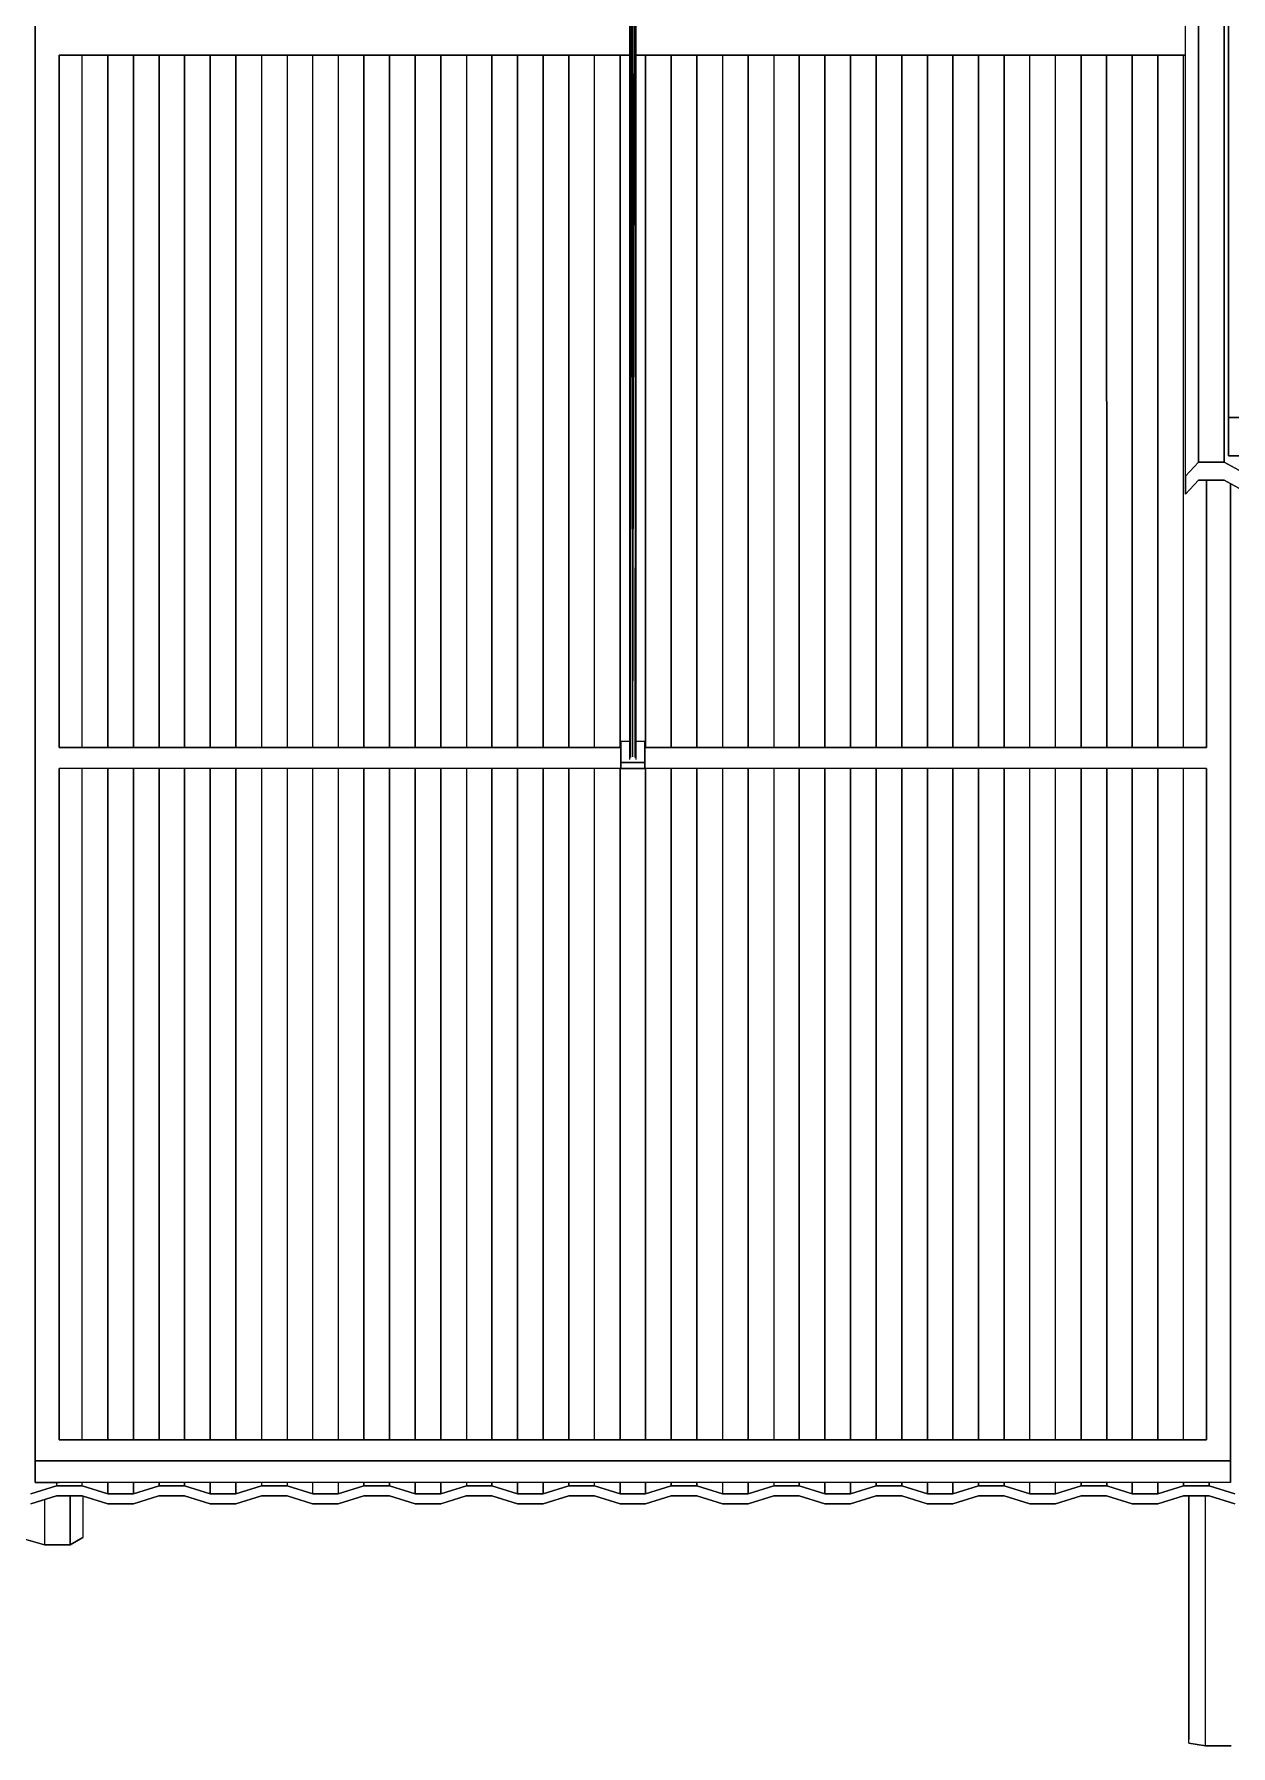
# Model space of a CAD drawing. Extents: x -32 to 51.8, y -51.6 to -5.5.
# Drawn here: x -10.73 to -6.73, y -51.49 to -45.77 of the extents above; entities that cross this region are included whole.
import ezdxf

# ---------------------------------------------------------------- set-up
doc = ezdxf.new("R2010")
doc.units = 0
doc.header["$MEASUREMENT"] = 0
doc.layers.get('0').update_dxf_attribs({"linetype": 'CONTINUOUS'})
doc.layers.add('hachures', color=5, linetype='CONTINUOUS')

msp = doc.modelspace()

# ---------------------------------------------------------------- linework, layer by layer
for p, q in [((-6.8773, -47.2458), (-6.8774, -43.74)), ((-6.7338, -44.4127), (-6.7338, -45.7745)), ((-6.7338, -45.7745), (-6.7338, -44.4128)), ((-8.7383, -44.4815), (-8.7383, -48.1941)), ((-8.7351, -44.4815), (-8.7383, -48.1941)), ((-8.735, -48.1873), (-8.7272, -44.4815)), ((-8.735, -44.4815), (-8.735, -48.1873)), ((-8.7271, -48.1845), (-8.7192, -44.4815)), ((-8.7271, -48.1845), (-8.727, -44.4815)), ((-8.7191, -48.1873), (-8.7159, -44.4815)), ((-8.7191, -44.4815), (-8.7191, -48.1873)), ((-8.7158, -48.1941), (-8.7158, -44.4815)), ((-6.7337, -47.0078), (-6.7338, -45.6873)), ((-6.7338, -45.6873), (-6.7338, -47.0078)), ((-10.7272, -45.7148), (-10.7272, -45.839)), ((-10.7272, -45.7148), (-10.7272, -45.7671)), ((-10.7272, -45.7148), (-10.7272, -45.7671)), ((-10.7272, -45.839), (-10.7272, -45.7148)), ((-10.7272, -45.8373), (-10.7272, -45.7671)), ((-10.7272, -45.7671), (-10.7272, -45.8373)), ((-10.7272, -45.7671), (-10.7272, -45.8373)), ((-6.7338, -45.7745), (-6.7338, -45.8158)), ((-6.7338, -45.8158), (-6.7338, -45.7745)), ((-10.7272, -48.1539), (-10.7272, -45.8373)), ((-10.7272, -45.8373), (-10.7272, -48.1539)), ((-10.7272, -45.8373), (-10.7272, -48.1539)), ((-10.7272, -45.839), (-10.7272, -45.9092)), ((-10.7272, -45.9092), (-10.7272, -45.839)), ((-8.7383, -45.8373), (-10.6472, -45.8373)), ((-10.6472, -45.8373), (-10.6472, -48.1539)), ((-10.6472, -45.8373), (-8.7383, -45.8373)), ((-10.6472, -45.8373), (-10.6472, -48.1539)), ((-10.6472, -48.1539), (-10.6472, -45.8373)), ((-6.8774, -45.8373), (-8.7158, -45.8373)), ((-8.7158, -45.8373), (-6.8774, -45.8373)), ((-8.6843, -45.8373), (-8.6843, -48.1539)), ((-6.7338, -45.8158), (-6.7337, -47.1363)), ((-6.7338, -47.1363), (-6.7338, -45.8158)), ((-10.7272, -45.9092), (-10.7272, -48.2258)), ((-10.7272, -48.2258), (-10.7272, -45.9092)), ((-6.7338, -47.0078), (-6.7338, -47.0491)), ((-6.7337, -47.0491), (-6.7337, -47.0078)), ((-6.7338, -47.0491), (-6.7338, -47.1776)), ((-6.6537, -47.0491), (-6.7337, -47.0491)), ((-6.7337, -47.1776), (-6.7337, -47.0491)), ((-6.7337, -47.0491), (-6.6537, -47.0491)), ((-6.7338, -47.1776), (-6.7338, -47.1363)), ((-6.7337, -47.1363), (-6.7337, -47.1776)), ((-6.7337, -47.1776), (-6.6537, -47.1776)), ((-6.6537, -47.1776), (-6.7337, -47.1776)), ((-6.8339, -47.199), (-6.8773, -47.2458)), ((-6.8773, -47.2458), (-6.8339, -47.199)), ((-6.8773, -47.2458), (-6.8772, -47.3057)), ((-6.8772, -47.3057), (-6.8773, -47.2458)), ((-6.8772, -47.2457), (-6.8772, -47.2457)), ((-6.8339, -47.199), (-6.7481, -47.199)), ((-6.7481, -47.199), (-6.8339, -47.199)), ((-6.8337, -47.199), (-6.8337, -47.199)), ((-6.8337, -47.199), (-6.8337, -47.199)), ((-6.7481, -47.199), (-6.6624, -47.2458)), ((-6.6624, -47.2458), (-6.7481, -47.199)), ((-6.748, -47.1991), (-6.748, -47.1991)), ((-6.748, -47.1991), (-6.748, -47.1991)), ((-6.8337, -47.259), (-6.8772, -47.3057)), ((-6.8772, -47.3057), (-6.8337, -47.259)), ((-6.748, -47.259), (-6.8337, -47.259)), ((-6.8337, -47.259), (-6.748, -47.259)), ((-6.8072, -48.1539), (-6.8072, -47.259)), ((-6.8072, -47.259), (-6.8072, -48.1539)), ((-6.8072, -47.259), (-6.8072, -48.1539)), ((-6.6623, -47.3057), (-6.748, -47.259)), ((-6.748, -47.259), (-6.6623, -47.3057)), ((-6.7272, -48.1539), (-6.7272, -47.2703)), ((-6.7272, -47.2704), (-6.7272, -48.1539)), ((-6.7272, -48.1539), (-6.7272, -47.2704)), ((-10.7272, -48.2241), (-10.7272, -48.1539)), ((-10.7272, -48.1539), (-10.7272, -48.2241)), ((-10.7272, -48.1539), (-10.7272, -48.2241)), ((-10.6472, -48.1539), (-8.7672, -48.1539)), ((-8.7672, -48.1539), (-10.6472, -48.1539)), ((-8.7672, -48.1539), (-10.6472, -48.1539)), ((-10.6472, -48.1539), (-10.6472, -48.1539)), ((-8.7383, -48.1336), (-8.7672, -48.1336)), ((-8.7672, -48.1336), (-8.7672, -48.1539)), ((-8.7672, -48.2038), (-8.7672, -48.1336)), ((-8.7672, -48.1336), (-8.7672, -48.2038)), ((-8.7672, -48.1539), (-8.7672, -48.1539)), ((-8.7672, -48.1539), (-8.7672, -48.1539)), ((-8.7672, -48.1539), (-8.7672, -48.2241)), ((-8.6872, -48.1336), (-8.7158, -48.1336)), ((-8.6872, -48.1336), (-8.6872, -48.2038)), ((-8.6872, -48.2038), (-8.6872, -48.1336)), ((-8.6872, -48.1539), (-6.8072, -48.1539)), ((-6.8072, -48.1539), (-8.6872, -48.1539)), ((-6.8072, -48.1539), (-8.6872, -48.1539)), ((-8.5129, -48.1539), (-8.5129, -48.1539)), ((-8.4272, -48.1539), (-8.4272, -48.1539)), ((-8.3415, -48.1539), (-8.3415, -48.1539)), ((-8.2557, -48.1539), (-8.2557, -48.1539)), ((-8.17, -48.1539), (-8.17, -48.1539)), ((-8.0843, -48.1539), (-8.0843, -48.1539)), ((-7.9986, -48.1539), (-7.9986, -48.1539)), ((-7.9129, -48.1539), (-7.9129, -48.1539)), ((-7.8272, -48.1539), (-7.8272, -48.1539)), ((-7.7415, -48.1539), (-7.7415, -48.1539)), ((-7.6557, -48.1539), (-7.6557, -48.1539)), ((-7.57, -48.1539), (-7.57, -48.1539)), ((-7.4843, -48.1539), (-7.4843, -48.1539)), ((-7.2272, -48.1539), (-7.2272, -48.1539)), ((-7.1414, -48.1539), (-7.1414, -48.1539)), ((-7.0557, -48.1539), (-7.0557, -48.1539)), ((-6.97, -48.1539), (-6.97, -48.1539)), ((-6.8843, -48.1539), (-6.8843, -48.1539)), ((-6.8072, -48.1539), (-6.8072, -48.1539)), ((-6.8072, -48.1539), (-6.8072, -48.1539)), ((-6.7272, -48.2241), (-6.7272, -48.1539)), ((-6.7272, -48.1539), (-6.7272, -48.2241)), ((-6.7272, -48.2241), (-6.7272, -48.1539)), ((-8.6872, -48.2038), (-8.7672, -48.2038)), ((-8.7672, -48.2038), (-8.7672, -48.2038)), ((-8.7672, -48.2038), (-8.7672, -48.2241)), ((-8.7672, -48.2241), (-8.7672, -48.2038)), ((-8.7672, -48.2038), (-8.6872, -48.2038)), ((-8.6872, -48.2038), (-8.6872, -48.2038)), ((-8.6872, -48.2038), (-8.6872, -48.2241)), ((-8.6872, -48.2241), (-8.6872, -48.2038)), ((-10.7272, -50.4704), (-10.7272, -48.2241)), ((-10.7272, -48.2241), (-10.7272, -50.4704)), ((-10.7272, -48.2241), (-10.7272, -50.4704)), ((-10.7272, -48.2258), (-10.7272, -48.296)), ((-10.7272, -48.296), (-10.7272, -48.2258)), ((-6.8072, -48.2241), (-10.6472, -48.2241)), ((-10.6472, -48.2241), (-10.6471, -50.4704)), ((-10.6472, -48.2241), (-10.6471, -50.4704)), ((-6.8072, -48.2241), (-10.6472, -48.2241)), ((-10.6472, -50.4704), (-10.6472, -48.2241)), ((-8.6872, -48.2241), (-8.7672, -48.2241)), ((-8.7672, -48.2241), (-8.6872, -48.2241)), ((-6.8072, -50.4704), (-6.8072, -48.2241)), ((-6.8072, -48.2241), (-6.8072, -48.296)), ((-6.8072, -48.2241), (-6.8072, -50.4704)), ((-6.7272, -50.4704), (-6.7272, -48.2241)), ((-6.7272, -48.2241), (-6.7272, -50.4704)), ((-6.7272, -50.4704), (-6.7272, -48.2241)), ((-10.7272, -48.296), (-10.7272, -50.5423)), ((-10.7272, -50.5423), (-10.7272, -48.296)), ((-10.7272, -50.4704), (-10.7272, -50.5407)), ((-10.7272, -50.5407), (-10.7272, -50.4704)), ((-10.7272, -50.4704), (-10.7272, -50.5407)), ((-10.6471, -50.4704), (-6.8072, -50.4704)), ((-6.8072, -50.4704), (-10.6471, -50.4704)), ((-6.8072, -50.4704), (-10.6471, -50.4704)), ((-6.7272, -50.5407), (-6.7272, -50.4704)), ((-6.7272, -50.4704), (-6.7272, -50.5407)), ((-6.7272, -50.5407), (-6.7272, -50.4704)), ((-10.7272, -50.5407), (-10.7272, -50.6126)), ((-10.7272, -50.6126), (-10.7272, -50.5407)), ((-10.7272, -50.5407), (-10.7272, -50.6126)), ((-10.7272, -50.5423), (-10.7272, -50.6125)), ((-10.7272, -50.6126), (-10.7272, -50.5423)), ((-10.6471, -50.5407), (-10.7272, -50.5407)), ((-10.7272, -50.5407), (-10.6471, -50.5407)), ((-10.7272, -50.5407), (-10.6471, -50.5407)), ((-6.8072, -50.5407), (-10.6471, -50.5407)), ((-10.6471, -50.5407), (-6.8072, -50.5407)), ((-10.6471, -50.5407), (-6.8072, -50.5407)), ((-6.7272, -50.5407), (-6.8072, -50.5407)), ((-6.7272, -50.5407), (-6.8072, -50.5407)), ((-6.8072, -50.5407), (-6.7272, -50.5407)), ((-6.7272, -50.6125), (-6.7272, -50.5407)), ((-6.7272, -50.6125), (-6.7272, -50.5407)), ((-6.7272, -50.5407), (-6.7272, -50.6126)), ((-10.6557, -50.6245), (-10.7414, -50.6507)), ((-10.7414, -50.6507), (-10.6557, -50.6245)), ((-10.7272, -50.6125), (-10.6472, -50.6125)), ((-10.7272, -50.6126), (-10.6472, -50.6126)), ((-10.6472, -50.6126), (-10.7272, -50.6126)), ((-10.57, -50.6245), (-10.6557, -50.6245)), ((-10.6557, -50.6245), (-10.57, -50.6245)), ((-10.6472, -50.6125), (-6.8072, -50.6125)), ((-10.6472, -50.6126), (-6.8072, -50.6125)), ((-6.8072, -50.6126), (-10.6472, -50.6126)), ((-10.4843, -50.6507), (-10.57, -50.6245)), ((-10.57, -50.6245), (-10.4843, -50.6507)), ((-10.3129, -50.6245), (-10.3986, -50.6507)), ((-10.3986, -50.6507), (-10.3129, -50.6245)), ((-10.3129, -50.6245), (-10.3129, -50.6245)), ((-10.2272, -50.6245), (-10.3129, -50.6245)), ((-10.3129, -50.6245), (-10.2272, -50.6245)), ((-10.2272, -50.6245), (-10.2272, -50.6245)), ((-10.1414, -50.6507), (-10.2272, -50.6245)), ((-10.2272, -50.6245), (-10.1414, -50.6507)), ((-9.97, -50.6245), (-10.0557, -50.6507)), ((-10.0557, -50.6507), (-9.97, -50.6245)), ((-9.8843, -50.6245), (-9.97, -50.6245)), ((-9.97, -50.6245), (-9.8843, -50.6245)), ((-9.7986, -50.6507), (-9.8843, -50.6245)), ((-9.8843, -50.6245), (-9.7986, -50.6507)), ((-9.6272, -50.6245), (-9.7129, -50.6507)), ((-9.7129, -50.6507), (-9.6272, -50.6245)), ((-9.6272, -50.6245), (-9.6272, -50.6245)), ((-9.5414, -50.6245), (-9.6272, -50.6245)), ((-9.6272, -50.6245), (-9.5414, -50.6245)), ((-9.5414, -50.6245), (-9.5414, -50.6245)), ((-9.4557, -50.6507), (-9.5414, -50.6245)), ((-9.5414, -50.6245), (-9.4557, -50.6507)), ((-9.2843, -50.6245), (-9.37, -50.6507)), ((-9.37, -50.6507), (-9.2843, -50.6245)), ((-9.1986, -50.6245), (-9.2843, -50.6245)), ((-9.2843, -50.6245), (-9.1986, -50.6245)), ((-9.1986, -50.6245), (-9.1986, -50.6245)), ((-9.1129, -50.6507), (-9.1986, -50.6245)), ((-9.1986, -50.6245), (-9.1129, -50.6507)), ((-8.9414, -50.6245), (-9.0272, -50.6507)), ((-9.0272, -50.6507), (-8.9414, -50.6245)), ((-8.9414, -50.6245), (-8.9414, -50.6245)), ((-8.8557, -50.6245), (-8.9414, -50.6245)), ((-8.9414, -50.6245), (-8.8557, -50.6245)), ((-8.77, -50.6507), (-8.8557, -50.6245)), ((-8.8557, -50.6245), (-8.77, -50.6507)), ((-8.5986, -50.6245), (-8.6843, -50.6507)), ((-8.6843, -50.6507), (-8.5986, -50.6245)), ((-8.5986, -50.6245), (-8.5986, -50.6245)), ((-8.5129, -50.6245), (-8.5986, -50.6245)), ((-8.5986, -50.6245), (-8.5129, -50.6245)), ((-8.5129, -50.6245), (-8.5129, -50.6245)), ((-8.4272, -50.6507), (-8.5129, -50.6245)), ((-8.5129, -50.6245), (-8.4272, -50.6507)), ((-8.2557, -50.6245), (-8.3414, -50.6507)), ((-8.3414, -50.6507), (-8.2557, -50.6245)), ((-8.17, -50.6245), (-8.2557, -50.6245)), ((-8.2557, -50.6245), (-8.17, -50.6245)), ((-8.17, -50.6245), (-8.17, -50.6245)), ((-8.0843, -50.6507), (-8.17, -50.6245)), ((-8.17, -50.6245), (-8.0843, -50.6507)), ((-7.9129, -50.6245), (-7.9986, -50.6507)), ((-7.9986, -50.6507), (-7.9129, -50.6245)), ((-7.9129, -50.6245), (-7.9129, -50.6245)), ((-7.8272, -50.6245), (-7.9129, -50.6245)), ((-7.9129, -50.6245), (-7.8272, -50.6245)), ((-7.8272, -50.6245), (-7.8272, -50.6245)), ((-7.7414, -50.6507), (-7.8272, -50.6245)), ((-7.8272, -50.6245), (-7.7414, -50.6507)), ((-7.57, -50.6245), (-7.6557, -50.6507)), ((-7.6557, -50.6507), (-7.57, -50.6245)), ((-7.57, -50.6245), (-7.57, -50.6245)), ((-7.4843, -50.6245), (-7.57, -50.6245)), ((-7.57, -50.6245), (-7.4843, -50.6245)), ((-7.4843, -50.6245), (-7.4843, -50.6245)), ((-7.3986, -50.6507), (-7.4843, -50.6245)), ((-7.4843, -50.6245), (-7.3986, -50.6507)), ((-7.2271, -50.6245), (-7.3129, -50.6507)), ((-7.3129, -50.6507), (-7.2271, -50.6245)), ((-7.2271, -50.6245), (-7.2271, -50.6245)), ((-7.1414, -50.6245), (-7.2271, -50.6245)), ((-7.2271, -50.6245), (-7.1414, -50.6245)), ((-7.1414, -50.6245), (-7.1414, -50.6245)), ((-7.0557, -50.6507), (-7.1414, -50.6245)), ((-7.1414, -50.6245), (-7.0557, -50.6507)), ((-6.8843, -50.6245), (-6.97, -50.6507)), ((-6.97, -50.6507), (-6.8843, -50.6245)), ((-6.7986, -50.6245), (-6.8843, -50.6245)), ((-6.8843, -50.6245), (-6.7986, -50.6245)), ((-6.8072, -50.6125), (-6.7272, -50.6125)), ((-6.8072, -50.6125), (-6.7272, -50.6125)), ((-6.7272, -50.6126), (-6.8072, -50.6126)), ((-6.7986, -50.6245), (-6.7986, -50.6245)), ((-6.7129, -50.6507), (-6.7986, -50.6245)), ((-6.7986, -50.6245), (-6.7129, -50.6507)), ((-10.6558, -50.658), (-10.7416, -50.6842)), ((-10.7416, -50.6842), (-10.6558, -50.6581)), ((-10.6558, -50.6581), (-10.6558, -50.658)), ((-10.5701, -50.658), (-10.6558, -50.658)), ((-10.6558, -50.6581), (-10.5701, -50.6581)), ((-10.5701, -50.6581), (-10.5701, -50.658)), ((-10.4844, -50.6842), (-10.5701, -50.658)), ((-10.5701, -50.6581), (-10.4844, -50.6842)), ((-10.5673, -50.659), (-10.5673, -50.7969)), ((-10.3986, -50.6507), (-10.4843, -50.6507)), ((-10.4843, -50.6507), (-10.4843, -50.6507)), ((-10.4843, -50.6507), (-10.3986, -50.6507)), ((-10.313, -50.658), (-10.3987, -50.6842)), ((-10.3987, -50.6842), (-10.313, -50.6581)), ((-10.3986, -50.6507), (-10.3986, -50.6507)), ((-10.313, -50.658), (-10.313, -50.6581)), ((-10.2273, -50.658), (-10.313, -50.658)), ((-10.313, -50.6581), (-10.2273, -50.6581)), ((-10.2273, -50.6581), (-10.2273, -50.658)), ((-10.2273, -50.658), (-10.2273, -50.6581)), ((-10.1416, -50.6842), (-10.2273, -50.658)), ((-10.2273, -50.6581), (-10.1416, -50.6842)), ((-10.1414, -50.6507), (-10.1414, -50.6507)), ((-10.0557, -50.6507), (-10.1414, -50.6507)), ((-10.1414, -50.6507), (-10.0557, -50.6507)), ((-9.9701, -50.658), (-10.0558, -50.6842)), ((-10.0558, -50.6842), (-9.9701, -50.6581)), ((-10.0557, -50.6507), (-10.0557, -50.6507)), ((-9.9701, -50.6581), (-9.9701, -50.658)), ((-9.9701, -50.658), (-9.9701, -50.6581)), ((-9.8844, -50.658), (-9.9701, -50.658)), ((-9.9701, -50.6581), (-9.8844, -50.6581)), ((-9.8844, -50.6581), (-9.8844, -50.658)), ((-9.8844, -50.658), (-9.8844, -50.6581)), ((-9.7987, -50.6842), (-9.8844, -50.658)), ((-9.8844, -50.6581), (-9.7987, -50.6842)), ((-9.7129, -50.6507), (-9.7986, -50.6507)), ((-9.7986, -50.6507), (-9.7129, -50.6507)), ((-9.6273, -50.658), (-9.713, -50.6842)), ((-9.713, -50.6842), (-9.6273, -50.6581)), ((-9.6273, -50.6581), (-9.6273, -50.658)), ((-9.6273, -50.658), (-9.6273, -50.6581)), ((-9.5416, -50.658), (-9.6273, -50.658)), ((-9.6273, -50.6581), (-9.5416, -50.6581)), ((-9.5416, -50.6581), (-9.5416, -50.658)), ((-9.4558, -50.6842), (-9.5416, -50.658)), ((-9.5416, -50.6581), (-9.4558, -50.6842)), ((-9.4557, -50.6507), (-9.4557, -50.6507)), ((-9.37, -50.6507), (-9.4557, -50.6507)), ((-9.4557, -50.6507), (-9.37, -50.6507)), ((-9.2844, -50.6581), (-9.3701, -50.6842)), ((-9.3701, -50.6842), (-9.2844, -50.6581)), ((-9.37, -50.6507), (-9.37, -50.6507)), ((-9.2844, -50.6581), (-9.2844, -50.6581)), ((-9.2844, -50.6581), (-9.2844, -50.6581)), ((-9.1987, -50.6581), (-9.2844, -50.6581)), ((-9.2844, -50.6581), (-9.1987, -50.6581)), ((-9.1987, -50.6581), (-9.1987, -50.6581)), ((-9.1987, -50.6581), (-9.1987, -50.6581)), ((-9.1987, -50.6581), (-9.113, -50.6842)), ((-9.113, -50.6842), (-9.1987, -50.6581)), ((-9.1129, -50.6507), (-9.1129, -50.6507)), ((-9.0272, -50.6507), (-9.1129, -50.6507)), ((-9.1129, -50.6507), (-9.0272, -50.6507)), ((-9.0273, -50.6842), (-8.9416, -50.6581)), ((-8.9416, -50.6581), (-9.0273, -50.6842)), ((-9.0272, -50.6507), (-9.0272, -50.6507)), ((-8.9416, -50.6581), (-8.9416, -50.6581)), ((-8.9416, -50.6581), (-8.9416, -50.6581)), ((-8.9416, -50.6581), (-8.8558, -50.6581)), ((-8.8558, -50.6581), (-8.9416, -50.6581)), ((-8.8558, -50.6581), (-8.8558, -50.6581)), ((-8.8558, -50.6581), (-8.7701, -50.6842)), ((-8.7701, -50.6842), (-8.8558, -50.6581)), ((-8.77, -50.6507), (-8.77, -50.6507)), ((-8.6843, -50.6507), (-8.77, -50.6507)), ((-8.77, -50.6507), (-8.6843, -50.6507)), ((-8.6844, -50.6842), (-8.5987, -50.6581)), ((-8.5987, -50.6581), (-8.6844, -50.6842)), ((-8.6843, -50.6507), (-8.6843, -50.6507)), ((-8.5987, -50.6581), (-8.5987, -50.6581)), ((-8.5987, -50.6581), (-8.5987, -50.6581)), ((-8.5987, -50.6581), (-8.513, -50.6581)), ((-8.513, -50.6581), (-8.5987, -50.6581)), ((-8.513, -50.6581), (-8.513, -50.6581)), ((-8.513, -50.6581), (-8.513, -50.6581)), ((-8.513, -50.6581), (-8.4273, -50.6842)), ((-8.4273, -50.6842), (-8.513, -50.6581)), ((-8.3414, -50.6507), (-8.4272, -50.6507)), ((-8.4272, -50.6507), (-8.3414, -50.6507)), ((-8.3416, -50.6842), (-8.2558, -50.6581)), ((-8.2558, -50.6581), (-8.3416, -50.6842)), ((-8.3414, -50.6507), (-8.3414, -50.6507)), ((-8.2558, -50.6581), (-8.2558, -50.6581)), ((-8.2558, -50.6581), (-8.2558, -50.6581)), ((-8.2558, -50.6581), (-8.1701, -50.6581)), ((-8.1701, -50.6581), (-8.2558, -50.6581)), ((-8.1701, -50.6581), (-8.1701, -50.6581)), ((-8.1701, -50.6581), (-8.1701, -50.6581)), ((-8.1701, -50.6581), (-8.0844, -50.6842)), ((-8.0844, -50.6842), (-8.1701, -50.6581)), ((-8.0843, -50.6507), (-8.0843, -50.6507)), ((-7.9986, -50.6507), (-8.0843, -50.6507)), ((-8.0843, -50.6507), (-7.9986, -50.6507)), ((-7.9987, -50.6842), (-7.913, -50.6581)), ((-7.913, -50.6581), (-7.9987, -50.6842)), ((-7.9986, -50.6507), (-7.9986, -50.6507)), ((-7.913, -50.6581), (-7.913, -50.6581)), ((-7.913, -50.6581), (-7.8273, -50.6581)), ((-7.8273, -50.6581), (-7.913, -50.6581)), ((-7.8273, -50.6581), (-7.8273, -50.6581)), ((-7.8273, -50.6581), (-7.7416, -50.6842)), ((-7.7416, -50.6842), (-7.8273, -50.6581)), ((-7.7414, -50.6507), (-7.7414, -50.6507)), ((-7.6557, -50.6507), (-7.7414, -50.6507)), ((-7.7414, -50.6507), (-7.6557, -50.6507)), ((-7.6558, -50.6842), (-7.5701, -50.6581)), ((-7.5701, -50.6581), (-7.6558, -50.6842)), ((-7.6557, -50.6507), (-7.6557, -50.6507)), ((-7.5701, -50.6581), (-7.5701, -50.6581)), ((-7.5701, -50.6581), (-7.5701, -50.6581)), ((-7.5701, -50.6581), (-7.4844, -50.6581)), ((-7.4844, -50.6581), (-7.5701, -50.6581)), ((-7.4844, -50.6581), (-7.4844, -50.6581)), ((-7.4844, -50.6581), (-7.4844, -50.6581)), ((-7.4844, -50.6581), (-7.3987, -50.6842)), ((-7.3987, -50.6842), (-7.4844, -50.6581)), ((-7.3129, -50.6507), (-7.3986, -50.6507)), ((-7.3986, -50.6507), (-7.3129, -50.6507)), ((-7.2273, -50.6581), (-7.313, -50.6842)), ((-7.313, -50.6842), (-7.2273, -50.6581)), ((-7.2273, -50.6581), (-7.2273, -50.6581)), ((-7.2273, -50.6581), (-7.1416, -50.6581)), ((-7.1416, -50.6581), (-7.2273, -50.6581)), ((-7.2273, -50.6581), (-7.2273, -50.6581)), ((-7.1416, -50.6581), (-7.1416, -50.6581)), ((-7.1416, -50.6581), (-7.1416, -50.6581)), ((-7.1416, -50.6581), (-7.0558, -50.6842)), ((-7.0558, -50.6842), (-7.1416, -50.6581)), ((-7.0557, -50.6507), (-7.0557, -50.6507)), ((-6.97, -50.6507), (-7.0557, -50.6507)), ((-7.0557, -50.6507), (-6.97, -50.6507)), ((-6.8844, -50.6581), (-6.9701, -50.6842)), ((-6.9701, -50.6842), (-6.8844, -50.6581)), ((-6.97, -50.6507), (-6.97, -50.6507)), ((-6.7987, -50.6581), (-6.8844, -50.6581)), ((-6.8844, -50.6581), (-6.8844, -50.6581)), ((-6.8844, -50.6581), (-6.8844, -50.6581)), ((-6.8844, -50.6581), (-6.7987, -50.6581)), ((-6.8661, -50.6581), (-6.8661, -51.4729)), ((-6.866, -51.4848), (-6.866, -50.6581)), ((-6.713, -50.6842), (-6.7987, -50.6581)), ((-6.7987, -50.6581), (-6.7987, -50.6581)), ((-6.7987, -50.6581), (-6.7987, -50.6581)), ((-6.7987, -50.6581), (-6.713, -50.6842)), ((-10.4844, -50.6842), (-10.4844, -50.6842)), ((-10.4844, -50.6842), (-10.3987, -50.6842)), ((-10.3987, -50.6842), (-10.4844, -50.6842)), ((-10.3987, -50.6842), (-10.3987, -50.6842)), ((-10.3987, -50.6842), (-10.3987, -50.6842)), ((-10.1416, -50.6842), (-10.1416, -50.6842)), ((-10.1416, -50.6842), (-10.1416, -50.6842)), ((-10.1416, -50.6842), (-10.0558, -50.6842)), ((-10.0558, -50.6842), (-10.1416, -50.6842)), ((-10.0558, -50.6842), (-10.0558, -50.6842)), ((-10.0558, -50.6842), (-10.0558, -50.6842)), ((-9.7987, -50.6842), (-9.7987, -50.6842)), ((-9.7987, -50.6842), (-9.7987, -50.6842)), ((-9.7987, -50.6842), (-9.713, -50.6842)), ((-9.713, -50.6842), (-9.7987, -50.6842)), ((-9.713, -50.6842), (-9.713, -50.6842)), ((-9.713, -50.6842), (-9.713, -50.6842)), ((-9.4558, -50.6842), (-9.4558, -50.6842)), ((-9.4558, -50.6842), (-9.4558, -50.6842)), ((-9.4558, -50.6842), (-9.3701, -50.6842)), ((-9.3701, -50.6842), (-9.4558, -50.6842)), ((-9.3701, -50.6842), (-9.3701, -50.6842)), ((-9.3701, -50.6842), (-9.3701, -50.6842)), ((-9.113, -50.6842), (-9.113, -50.6842)), ((-9.113, -50.6842), (-9.0273, -50.6842)), ((-9.0273, -50.6842), (-9.113, -50.6842)), ((-9.0273, -50.6842), (-9.0273, -50.6842)), ((-8.7701, -50.6842), (-8.7701, -50.6842)), ((-8.7701, -50.6842), (-8.7701, -50.6842)), ((-8.7701, -50.6842), (-8.6844, -50.6842)), ((-8.6844, -50.6842), (-8.7701, -50.6842)), ((-8.6844, -50.6842), (-8.6844, -50.6842)), ((-8.6844, -50.6842), (-8.6844, -50.6842)), ((-8.4273, -50.6842), (-8.4273, -50.6842)), ((-8.4273, -50.6842), (-8.4273, -50.6842)), ((-8.4273, -50.6842), (-8.3416, -50.6842)), ((-8.3416, -50.6842), (-8.4273, -50.6842)), ((-8.3416, -50.6842), (-8.3416, -50.6842)), ((-8.3416, -50.6842), (-8.3416, -50.6842)), ((-8.0844, -50.6842), (-8.0844, -50.6842)), ((-8.0844, -50.6842), (-7.9987, -50.6842)), ((-7.9987, -50.6842), (-8.0844, -50.6842)), ((-7.9987, -50.6842), (-7.9987, -50.6842)), ((-7.9987, -50.6842), (-7.9987, -50.6842)), ((-7.7416, -50.6842), (-7.7416, -50.6842)), ((-7.6558, -50.6842), (-7.7416, -50.6842)), ((-7.7416, -50.6842), (-7.7416, -50.6842)), ((-7.7416, -50.6842), (-7.6558, -50.6842)), ((-7.6558, -50.6842), (-7.6558, -50.6842)), ((-7.6558, -50.6842), (-7.6558, -50.6842)), ((-7.3987, -50.6842), (-7.3987, -50.6842)), ((-7.3987, -50.6842), (-7.3987, -50.6842)), ((-7.3987, -50.6842), (-7.313, -50.6842)), ((-7.313, -50.6842), (-7.3987, -50.6842)), ((-7.313, -50.6842), (-7.313, -50.6842)), ((-7.313, -50.6842), (-7.313, -50.6842)), ((-7.0558, -50.6842), (-7.0558, -50.6842)), ((-6.9701, -50.6842), (-7.0558, -50.6842)), ((-7.0558, -50.6842), (-7.0558, -50.6842)), ((-7.0558, -50.6842), (-6.9701, -50.6842)), ((-6.9701, -50.6842), (-6.9701, -50.6842)), ((-6.9701, -50.6842), (-6.9701, -50.6842)), ((-10.6964, -50.8212), (-10.7822, -50.7969)), ((-10.7822, -50.7969), (-10.6964, -50.8212)), ((-10.5673, -50.7969), (-10.6107, -50.8212)), ((-10.6107, -50.8212), (-10.5673, -50.7969)), ((-10.5673, -50.7969), (-10.5673, -50.7969)), ((-10.6107, -50.8212), (-10.6964, -50.8212)), ((-10.6964, -50.8212), (-10.6107, -50.8212)), ((-6.866, -51.4848), (-6.8661, -51.4729)), ((-6.8107, -51.494), (-6.866, -51.4848)), ((-6.866, -51.4848), (-6.8107, -51.494)), ((-6.8107, -51.494), (-6.725, -51.494)), ((-6.725, -51.494), (-6.8107, -51.494))]:
    msp.add_line(p, q)
at = {"layer": 'hachures'}
for p, q in [((-6.8339, -43.7523), (-6.8339, -47.199)), ((-6.8339, -47.199), (-6.8339, -43.7523)), ((-6.7481, -47.199), (-6.7482, -43.7767)), ((-6.7482, -43.7767), (-6.7481, -47.199)), ((-10.57, -48.1539), (-10.57, -45.8373)), ((-10.4843, -45.8373), (-10.4843, -48.1539)), ((-10.4843, -48.1539), (-10.4843, -45.8373)), ((-10.3986, -45.8373), (-10.3986, -48.1539)), ((-10.3986, -48.1539), (-10.3986, -45.8373)), ((-10.3129, -45.8373), (-10.3129, -48.1539)), ((-10.3129, -48.1539), (-10.3129, -45.8373)), ((-10.2272, -45.8373), (-10.2272, -48.1539)), ((-10.2272, -48.1539), (-10.2272, -45.8373)), ((-10.1415, -45.8373), (-10.1415, -48.1539)), ((-10.1415, -48.1539), (-10.1415, -45.8373)), ((-10.0558, -45.8373), (-10.0557, -48.1539)), ((-10.0557, -48.1539), (-10.0558, -45.8373)), ((-9.97, -45.8373), (-9.97, -48.1539)), ((-9.8843, -45.8373), (-9.8843, -48.1539)), ((-9.7986, -48.1539), (-9.7986, -45.8373)), ((-9.7129, -45.8373), (-9.7129, -48.1539)), ((-9.6272, -45.8373), (-9.6272, -48.1539)), ((-9.6272, -48.1539), (-9.6272, -45.8373)), ((-9.5415, -45.8373), (-9.5415, -48.1539)), ((-9.5415, -48.1539), (-9.5415, -45.8373)), ((-9.4558, -45.8373), (-9.4557, -48.1539)), ((-9.4557, -48.1539), (-9.4558, -45.8373)), ((-9.37, -45.8373), (-9.37, -48.1539)), ((-9.37, -48.1539), (-9.37, -45.8373)), ((-9.2843, -45.8373), (-9.2843, -48.1539)), ((-9.1986, -45.8373), (-9.1986, -48.1539)), ((-9.1986, -48.1539), (-9.1986, -45.8373)), ((-9.1129, -45.8373), (-9.1129, -48.1539)), ((-9.1129, -48.1539), (-9.1129, -45.8373)), ((-9.0272, -45.8373), (-9.0272, -48.1539)), ((-9.0272, -48.1539), (-9.0272, -45.8373)), ((-8.9415, -45.8373), (-8.9415, -48.1539)), ((-8.9415, -48.1539), (-8.9415, -45.8373)), ((-8.8557, -48.1539), (-8.8558, -45.8373)), ((-8.77, -45.8373), (-8.77, -48.1539)), ((-8.77, -48.1539), (-8.77, -45.8373)), ((-8.6843, -48.1539), (-8.6843, -45.8373)), ((-8.5986, -45.8373), (-8.5986, -48.1539)), ((-8.5986, -48.1539), (-8.5986, -45.8373)), ((-8.5129, -45.8373), (-8.5129, -48.1539)), ((-8.5129, -48.1539), (-8.5129, -45.8373)), ((-8.4272, -45.8373), (-8.4272, -48.1539)), ((-8.3415, -45.8373), (-8.3415, -48.1539)), ((-8.3415, -48.1539), (-8.3415, -45.8373)), ((-8.2558, -45.8373), (-8.2557, -48.1539)), ((-8.17, -45.8373), (-8.17, -48.1539)), ((-8.17, -48.1539), (-8.17, -45.8373)), ((-8.0843, -45.8373), (-8.0843, -48.1539)), ((-8.0843, -48.1539), (-8.0843, -45.8373)), ((-7.9986, -45.8373), (-7.9986, -48.1539)), ((-7.9986, -48.1539), (-7.9986, -45.8373)), ((-7.9129, -45.8373), (-7.9129, -48.1539)), ((-7.9129, -48.1539), (-7.9129, -45.8373)), ((-7.8272, -45.8373), (-7.8272, -48.1539)), ((-7.8272, -48.1539), (-7.8272, -45.8373)), ((-7.7415, -45.8373), (-7.7415, -48.1539)), ((-7.7415, -48.1539), (-7.7415, -45.8373)), ((-7.6558, -45.8373), (-7.6557, -48.1539)), ((-7.6557, -48.1539), (-7.6558, -45.8373)), ((-7.57, -45.8373), (-7.57, -48.1539)), ((-7.57, -48.1539), (-7.57, -45.8373)), ((-7.4843, -45.8373), (-7.4843, -48.1539)), ((-7.4843, -48.1539), (-7.4843, -45.8373)), ((-7.3986, -48.1539), (-7.3986, -45.8373)), ((-7.3129, -48.1539), (-7.3129, -45.8373)), ((-7.2272, -45.8373), (-7.2272, -48.1539)), ((-7.2272, -48.1539), (-7.2272, -45.8373)), ((-7.1415, -45.8373), (-7.1414, -48.1539)), ((-7.1414, -48.1539), (-7.1415, -45.8373)), ((-7.0558, -45.8373), (-7.0557, -48.1539)), ((-7.0557, -48.1539), (-7.0558, -45.8373)), ((-6.97, -45.8373), (-6.97, -48.1539)), ((-6.97, -48.1539), (-6.97, -45.8373)), ((-6.8843, -48.1539), (-6.8843, -45.8373)), ((-10.57, -50.4704), (-10.57, -48.2241)), ((-10.4843, -48.2241), (-10.4843, -50.4704)), ((-10.4843, -50.4704), (-10.4843, -48.2241)), ((-10.3986, -48.2241), (-10.3986, -50.4704)), ((-10.3986, -50.4704), (-10.3986, -48.2241)), ((-10.3129, -48.2241), (-10.3129, -50.4704)), ((-10.3129, -50.4704), (-10.3129, -48.2241)), ((-10.2272, -48.2241), (-10.2272, -50.4704)), ((-10.2272, -50.4704), (-10.2272, -48.2241)), ((-10.1415, -48.2241), (-10.1414, -50.4704)), ((-10.1414, -50.4704), (-10.1415, -48.2241)), ((-10.0557, -48.2241), (-10.0557, -50.4704)), ((-10.0557, -50.4704), (-10.0557, -48.2241)), ((-9.97, -48.2241), (-9.97, -50.4704)), ((-9.8843, -48.2241), (-9.8843, -50.4704)), ((-9.7986, -50.4704), (-9.7986, -48.2241)), ((-9.7129, -48.2241), (-9.7129, -50.4704)), ((-9.6272, -48.2241), (-9.6272, -50.4704)), ((-9.6272, -50.4704), (-9.6272, -48.2241)), ((-9.5415, -48.2241), (-9.5414, -50.4704)), ((-9.5414, -50.4704), (-9.5415, -48.2241)), ((-9.4557, -48.2241), (-9.4557, -50.4704)), ((-9.4557, -50.4704), (-9.4557, -48.2241)), ((-9.37, -48.2241), (-9.37, -50.4704)), ((-9.37, -50.4704), (-9.37, -48.2241)), ((-9.2843, -48.2241), (-9.2843, -50.4704)), ((-9.1986, -48.2241), (-9.1986, -50.4704)), ((-9.1986, -50.4704), (-9.1986, -48.2241)), ((-9.1129, -48.2241), (-9.1129, -50.4704)), ((-9.1129, -50.4704), (-9.1129, -48.2241)), ((-9.0272, -48.2241), (-9.0272, -50.4704)), ((-9.0272, -50.4704), (-9.0272, -48.2241)), ((-8.9415, -48.2241), (-8.9414, -50.4704)), ((-8.9414, -50.4704), (-8.9415, -48.2241)), ((-8.8557, -50.4704), (-8.8557, -48.2241)), ((-8.77, -48.2241), (-8.77, -50.4704)), ((-8.77, -50.4704), (-8.77, -48.2241)), ((-8.6843, -48.2241), (-8.6843, -50.4704)), ((-8.6843, -50.4704), (-8.6843, -48.2241)), ((-8.5986, -48.2241), (-8.5986, -50.4704)), ((-8.5986, -50.4704), (-8.5986, -48.2241)), ((-8.5129, -48.2241), (-8.5129, -50.4704)), ((-8.5129, -50.4704), (-8.5129, -48.2241)), ((-8.4272, -48.2241), (-8.4272, -50.4704)), ((-8.3415, -48.2241), (-8.3414, -50.4704)), ((-8.3414, -50.4704), (-8.3415, -48.2241)), ((-8.2557, -48.2241), (-8.2557, -50.4704)), ((-8.17, -48.2241), (-8.17, -50.4704)), ((-8.17, -50.4704), (-8.17, -48.2241)), ((-8.0843, -48.2241), (-8.0843, -50.4704)), ((-8.0843, -50.4704), (-8.0843, -48.2241)), ((-7.9986, -48.2241), (-7.9986, -50.4704)), ((-7.9986, -50.4704), (-7.9986, -48.2241)), ((-7.9129, -48.2241), (-7.9129, -50.4704)), ((-7.9129, -50.4704), (-7.9129, -48.2241)), ((-7.8272, -48.2241), (-7.8272, -50.4704)), ((-7.8272, -50.4704), (-7.8272, -48.2241)), ((-7.7415, -48.2241), (-7.7414, -50.4704)), ((-7.7414, -50.4704), (-7.7415, -48.2241)), ((-7.6557, -48.2241), (-7.6557, -50.4704)), ((-7.6557, -50.4704), (-7.6557, -48.2241)), ((-7.57, -48.2241), (-7.57, -50.4704)), ((-7.57, -50.4704), (-7.57, -48.2241)), ((-7.4843, -48.2241), (-7.4843, -50.4704)), ((-7.4843, -50.4704), (-7.4843, -48.2241)), ((-7.3986, -50.4704), (-7.3986, -48.2241)), ((-7.3129, -50.4704), (-7.3129, -48.2241)), ((-7.2272, -48.2241), (-7.2271, -50.4704)), ((-7.2271, -50.4704), (-7.2272, -48.2241)), ((-7.1414, -48.2241), (-7.1414, -50.4704)), ((-7.1414, -50.4704), (-7.1414, -48.2241)), ((-7.0557, -48.2241), (-7.0557, -50.4704)), ((-7.0557, -50.4704), (-7.0557, -48.2241)), ((-6.97, -48.2241), (-6.97, -50.4704)), ((-6.97, -50.4704), (-6.97, -48.2241)), ((-6.8843, -50.4704), (-6.8843, -48.2241)), ((-10.6557, -50.6126), (-10.6557, -50.6245)), ((-10.57, -50.6245), (-10.57, -50.6126)), ((-10.4843, -50.6507), (-10.4843, -50.6126)), ((-10.4843, -50.6126), (-10.4843, -50.6507)), ((-10.3986, -50.6507), (-10.3986, -50.6126)), ((-10.3986, -50.6126), (-10.3986, -50.6507)), ((-10.3129, -50.6245), (-10.3129, -50.6126)), ((-10.3129, -50.6126), (-10.3129, -50.6245)), ((-10.2272, -50.6245), (-10.2272, -50.6126)), ((-10.2272, -50.6126), (-10.2272, -50.6245)), ((-10.1414, -50.6507), (-10.1414, -50.6126)), ((-10.1414, -50.6126), (-10.1414, -50.6507)), ((-10.0557, -50.6507), (-10.0557, -50.6126)), ((-10.0557, -50.6126), (-10.0557, -50.6507)), ((-9.97, -50.6126), (-9.97, -50.6245)), ((-9.8843, -50.6126), (-9.8843, -50.6245)), ((-9.7986, -50.6507), (-9.7986, -50.6126)), ((-9.7129, -50.6126), (-9.7129, -50.6507)), ((-9.6272, -50.6245), (-9.6272, -50.6126)), ((-9.6272, -50.6126), (-9.6272, -50.6245)), ((-9.5414, -50.6245), (-9.5414, -50.6126)), ((-9.5414, -50.6126), (-9.5414, -50.6245)), ((-9.4557, -50.6507), (-9.4557, -50.6126)), ((-9.4557, -50.6126), (-9.4557, -50.6507)), ((-9.37, -50.6507), (-9.37, -50.6126)), ((-9.37, -50.6126), (-9.37, -50.6507)), ((-9.2843, -50.6126), (-9.2843, -50.6245)), ((-9.1986, -50.6245), (-9.1986, -50.6126)), ((-9.1986, -50.6126), (-9.1986, -50.6245)), ((-9.1129, -50.6507), (-9.1129, -50.6126)), ((-9.1129, -50.6126), (-9.1129, -50.6507)), ((-9.0272, -50.6507), (-9.0272, -50.6126)), ((-9.0272, -50.6126), (-9.0272, -50.6507)), ((-8.9414, -50.6245), (-8.9414, -50.6126)), ((-8.9414, -50.6126), (-8.9414, -50.6245)), ((-8.8557, -50.6245), (-8.8557, -50.6126)), ((-8.77, -50.6507), (-8.77, -50.6126)), ((-8.77, -50.6126), (-8.77, -50.6507)), ((-8.6843, -50.6507), (-8.6843, -50.6126)), ((-8.6843, -50.6126), (-8.6843, -50.6507)), ((-8.5986, -50.6245), (-8.5986, -50.6126)), ((-8.5986, -50.6126), (-8.5986, -50.6245)), ((-8.5129, -50.6245), (-8.5129, -50.6126)), ((-8.5129, -50.6126), (-8.5129, -50.6245)), ((-8.4272, -50.6126), (-8.4272, -50.6507)), ((-8.3414, -50.6507), (-8.3414, -50.6126)), ((-8.3414, -50.6126), (-8.3414, -50.6507)), ((-8.2557, -50.6126), (-8.2557, -50.6245)), ((-8.17, -50.6245), (-8.17, -50.6126)), ((-8.17, -50.6126), (-8.17, -50.6245)), ((-8.0843, -50.6507), (-8.0843, -50.6126)), ((-8.0843, -50.6126), (-8.0843, -50.6507)), ((-7.9986, -50.6507), (-7.9986, -50.6126)), ((-7.9986, -50.6126), (-7.9986, -50.6507)), ((-7.9129, -50.6245), (-7.9129, -50.6126)), ((-7.9129, -50.6126), (-7.9129, -50.6245)), ((-7.8272, -50.6245), (-7.8272, -50.6126)), ((-7.8272, -50.6126), (-7.8272, -50.6245)), ((-7.7414, -50.6507), (-7.7414, -50.6126)), ((-7.7414, -50.6126), (-7.7414, -50.6507)), ((-7.6557, -50.6507), (-7.6557, -50.6126)), ((-7.6557, -50.6126), (-7.6557, -50.6507)), ((-7.57, -50.6245), (-7.57, -50.6126)), ((-7.57, -50.6126), (-7.57, -50.6245)), ((-7.4843, -50.6245), (-7.4843, -50.6126)), ((-7.4843, -50.6126), (-7.4843, -50.6245)), ((-7.3986, -50.6507), (-7.3986, -50.6126)), ((-7.3129, -50.6507), (-7.3129, -50.6126)), ((-7.2271, -50.6245), (-7.2271, -50.6126)), ((-7.2271, -50.6126), (-7.2271, -50.6245)), ((-7.1414, -50.6245), (-7.1414, -50.6126)), ((-7.1414, -50.6126), (-7.1414, -50.6245)), ((-7.0557, -50.6507), (-7.0557, -50.6126)), ((-7.0557, -50.6126), (-7.0557, -50.6507)), ((-6.97, -50.6507), (-6.97, -50.6126)), ((-6.97, -50.6126), (-6.97, -50.6507)), ((-6.8843, -50.6126), (-6.8843, -50.6245)), ((-6.8843, -50.6245), (-6.8843, -50.6126)), ((-6.7986, -50.6126), (-6.7986, -50.6245)), ((-6.7986, -50.6245), (-6.7986, -50.6126)), ((-10.6964, -50.6705), (-10.6964, -50.8212)), ((-10.6107, -50.6581), (-10.6107, -50.8212)), ((-10.6107, -50.8212), (-10.6107, -50.6581)), ((-6.8107, -51.494), (-6.8107, -50.6581))]:
    msp.add_line(p, q, dxfattribs=at)

doc.saveas('drawing.dxf')
